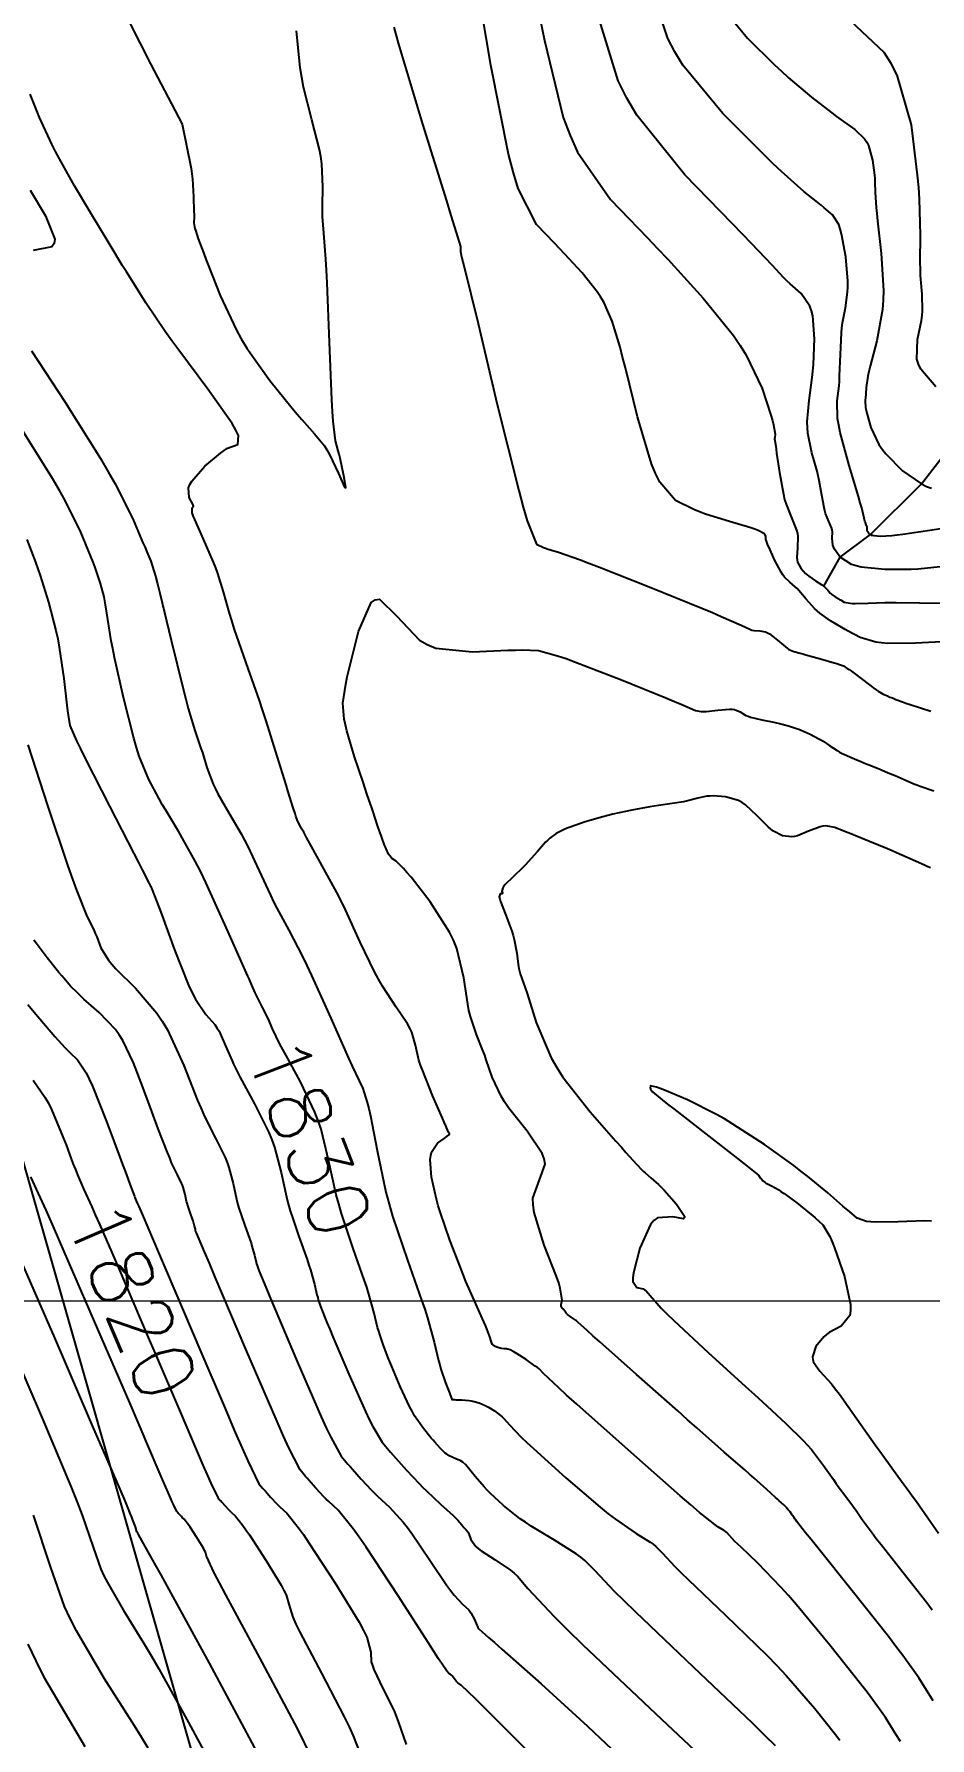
# Model space of a CAD drawing. Header units: metres. Extents: x 837475 to 838479, y 1189012 to 1191015.
# Drawn here: x 837912.9 to 837969.2, y 1189786.4 to 1189893.5 of the extents above; entities that cross this region are included whole.
import ezdxf

# ---------------------------------------------------------------- set-up
doc = ezdxf.new("R2010")
doc.units = ezdxf.units.M
doc.header["$LTSCALE"] = 0.3
doc.layers.add('COORD', color=7, linetype='Continuous', lineweight=20)
for name, color, linetype in [('COTAS 10', 1, 'Continuous'), ('COTAS INT', 252, 'Continuous'), ('DRENAJE', 5, 'Continuous'), ('VIA1', 50, 'Continuous')]:
    doc.layers.add(name, color=color, linetype=linetype)
doc.styles.get("Standard").update_dxf_attribs({"font": 'simplex.shx'})

msp = doc.modelspace()

# ---------------------------------------------------------------- linework, layer by layer
at = {"layer": 'COORD'}
msp.add_line((837476.51, 1189813.87), (838476.51, 1189813.87), dxfattribs=at)
at = {"layer": 'COTAS 10'}
for points in [[(837943.97, 1189898.08), (837944.99, 1189893.07), (837946.17, 1189888.23), (837946.6, 1189887.1), (837947.07, 1189886.06), (837949.14, 1189883.07), (837951.47, 1189880.66), (837952.1, 1189879.99), (837952.73, 1189879.32), (837954.96, 1189876.88), (837956.87, 1189874.53), (837957.29, 1189873.91), (837957.67, 1189873.29), (837958.66, 1189871.2), (837959.21, 1189869.53), (837959.31, 1189869.19), (837959.39, 1189868.91), (837959.49, 1189868.32), (837959.46, 1189868.11), (837959.45, 1189868.06), (837959.45, 1189868.03), (837959.46, 1189867.93), (837959.52, 1189867.58), (837959.54, 1189867.38), (837959.58, 1189867.14), (837959.75, 1189865.91), (837960, 1189864.55), (837960.08, 1189864.22), (837960.17, 1189863.92), (837960.53, 1189863.02), (837960.83, 1189862.29), (837960.88, 1189862.09), (837960.91, 1189861.89), (837960.89, 1189861.19), (837960.84, 1189860.58), (837960.86, 1189860.43), (837960.89, 1189860.29), (837961.09, 1189859.9), (837961.4, 1189859.58), (837961.5, 1189859.49), (837961.6, 1189859.41), (837962.02, 1189859.12), (837962.41, 1189858.86), (837962.5, 1189858.8), (837962.58, 1189858.73), (837962.79, 1189858.52), (837962.95, 1189858.34), (837963, 1189858.3), (837963.05, 1189858.25), (837963.26, 1189858.11), (837963.48, 1189857.98), (837963.54, 1189857.94), (837963.6, 1189857.91), (837963.83, 1189857.78), (837964.2, 1189857.7), (837964.35, 1189857.69), (837964.52, 1189857.68), (837965.33, 1189857.71), (837966.39, 1189857.75), (837966.73, 1189857.75), (837967.09, 1189857.75), (837968.55, 1189857.73), (837969.93, 1189857.71)], [(837959.51, 1189785.89), (837958.84, 1189786.55), (837958.07, 1189787.31), (837954.36, 1189790.84), (837950.72, 1189794.29), (837949.99, 1189795), (837949.38, 1189795.6), (837948.18, 1189796.89), (837947.53, 1189797.55), (837947.27, 1189797.75), (837946.97, 1189797.97), (837945.61, 1189798.81), (837944.15, 1189799.7), (837943.79, 1189799.94), (837943.45, 1189800.17), (837942.41, 1189801), (837941.58, 1189801.77), (837941.38, 1189801.97), (837941.19, 1189802.17), (837940.62, 1189802.83), (837940.2, 1189803.35), (837940.11, 1189803.46), (837940.04, 1189803.55), (837939.85, 1189803.73), (837939.69, 1189803.82), (837939.63, 1189803.84), (837939.56, 1189803.87), (837939.26, 1189803.99), (837938.92, 1189804.16), (837938.84, 1189804.22), (837938.75, 1189804.28), (837938.44, 1189804.57), (837938.1, 1189804.97), (837937.99, 1189805.1), (837937.87, 1189805.24), (837937.38, 1189805.83), (837936.82, 1189806.64), (837936.67, 1189806.92), (837936.51, 1189807.21), (837935.92, 1189808.47), (837935.39, 1189809.73), (837935.27, 1189810.02), (837935.16, 1189810.28), (837934.86, 1189811.05), (837934.63, 1189811.74), (837934.57, 1189811.95), (837934.5, 1189812.18), (837934.29, 1189813.08), (837933.95, 1189814.29), (837933.82, 1189814.72), (837933.66, 1189815.18), (837933.26, 1189816.31), (837932.96, 1189817.16), (837932.22, 1189819.35), (837932.05, 1189819.95), (837931.89, 1189820.53), (837931.44, 1189822.62), (837930.95, 1189824.64), (837930.77, 1189825.18), (837930.56, 1189825.72), (837929.65, 1189827.63), (837928.74, 1189829.28), (837928.54, 1189829.65), (837928.36, 1189830), (837927.9, 1189830.95), (837927.61, 1189831.6), (837927.54, 1189831.75), (837927.47, 1189831.89), (837927.26, 1189832.29), (837926.81, 1189833.22), (837926.6, 1189833.7), (837926.44, 1189834.05), (837926.34, 1189834.27), (837925.09, 1189837.1), (837923.7, 1189840.15), (837923.36, 1189840.86), (837923.03, 1189841.5), (837922.01, 1189843.33), (837921.18, 1189844.7), (837920.96, 1189845.06), (837920.76, 1189845.42), (837920.12, 1189846.62), (837919.51, 1189848.1), (837919.34, 1189848.64), (837919.17, 1189849.22), (837918.52, 1189851.77), (837917.96, 1189854.29), (837917.85, 1189854.85), (837917.75, 1189855.35), (837917.53, 1189856.69), (837917.4, 1189857.61), (837917.35, 1189857.86), (837917.3, 1189858.1), (837917.08, 1189858.95), (837916.74, 1189859.94), (837916.62, 1189860.28), (837916.48, 1189860.64), (837915.85, 1189862.17), (837914.86, 1189864.17), (837914.48, 1189864.84), (837914.07, 1189865.55), (837912.22, 1189868.5)], [(837912.84, 1189827.73), (837913.59, 1189826.66), (837913.8, 1189826.29), (837914, 1189825.89), (837914.72, 1189824.17), (837914.92, 1189823.66), (837915.35, 1189822.5), (837915.5, 1189822.12), (837915.63, 1189821.79), (837916.02, 1189820.91), (837916.53, 1189819.76), (837916.75, 1189819.26), (837917.01, 1189818.68), (837918.2, 1189815.94), (837919.66, 1189812.54), (837920.08, 1189811.56), (837920.52, 1189810.55), (837922.14, 1189806.74), (837922.38, 1189806.19), (837923.52, 1189803.54), (837923.79, 1189802.92), (837924.02, 1189802.4), (837924.46, 1189801.5), (837924.61, 1189801.31), (837924.66, 1189801.26), (837924.71, 1189801.2), (837924.92, 1189800.97), (837925.15, 1189800.72), (837925.22, 1189800.65), (837925.29, 1189800.58), (837925.56, 1189800.33), (837926.03, 1189799.75), (837926.22, 1189799.47), (837926.44, 1189799.15), (837927.48, 1189797.57), (837928.44, 1189795.99), (837928.61, 1189795.66), (837928.75, 1189795.39), (837928.91, 1189794.8), (837929.17, 1189793.97), (837929.36, 1189793.54), (837929.61, 1189793.03), (837930.97, 1189790.46), (837932.4, 1189787.71), (837932.7, 1189787.09), (837932.96, 1189786.52), (837933.56, 1189784.97)], [(837969.32, 1189818.87), (837968.87, 1189818.88), (837967.21, 1189818.83), (837965.79, 1189818.8), (837965.49, 1189818.82), (837965.23, 1189818.85), (837964.64, 1189819.05), (837964.15, 1189819.47), (837963.96, 1189819.63), (837963.75, 1189819.81), (837962.8, 1189820.64), (837961.52, 1189821.7), (837961.1, 1189822.02), (837960.65, 1189822.36), (837958.81, 1189823.68), (837956.83, 1189824.97), (837956.31, 1189825.29), (837955.79, 1189825.58), (837953.97, 1189826.49), (837952.53, 1189827.1), (837952.26, 1189827.21), (837952.03, 1189827.29), (837951.64, 1189827.37), (837951.62, 1189827.25), (837951.64, 1189827.21), (837951.65, 1189827.17), (837951.77, 1189827), (837952.39, 1189826.49), (837952.71, 1189826.23), (837953.11, 1189825.92), (837955.12, 1189824.36), (837957.12, 1189822.81), (837957.51, 1189822.5), (837957.84, 1189822.24), (837958.43, 1189821.75), (837958.55, 1189821.6), (837958.59, 1189821.56), (837958.62, 1189821.53), (837958.71, 1189821.41), (837958.85, 1189821.3), (837958.91, 1189821.26), (837958.97, 1189821.23), (837959.26, 1189821.09), (837959.71, 1189820.83), (837959.87, 1189820.72), (837960.05, 1189820.6), (837960.85, 1189820.01), (837961.65, 1189819.37), (837961.84, 1189819.22), (837962.01, 1189819.07), (837962.49, 1189818.63), (837962.93, 1189817.9), (837963.07, 1189817.57), (837963.22, 1189817.2), (837963.85, 1189815.4), (837964.23, 1189813.62), (837964.23, 1189813.25), (837964.18, 1189812.94), (837963.64, 1189812.26), (837962.88, 1189811.87), (837962.71, 1189811.74), (837962.54, 1189811.59), (837962.05, 1189810.99), (837961.84, 1189810.35), (837961.85, 1189810.18), (837961.89, 1189810.01), (837962.3, 1189809.43), (837963.02, 1189808.64), (837963.26, 1189808.33), (837963.53, 1189807.99), (837964.63, 1189806.45), (837965.78, 1189804.82), (837966.06, 1189804.42), (837966.33, 1189804.04), (837967.2, 1189802.85), (837967.96, 1189801.82), (837968.17, 1189801.53), (837968.37, 1189801.25), (837969.08, 1189800.22), (837969.76, 1189799.25)], [(837916.12, 1189785.83), (837913.58, 1189790.13), (837913.03, 1189791.23), (837912.54, 1189792.29)]]:
    msp.add_lwpolyline(points, dxfattribs=at)
at = {"layer": 'COTAS INT'}
for points in [[(837969.97, 1189855.27), (837968.3, 1189855.2), (837966.57, 1189855.18), (837966.18, 1189855.21), (837965.82, 1189855.25), (837964.83, 1189855.55), (837964.08, 1189855.95), (837963.88, 1189856.06), (837963.68, 1189856.18), (837962.96, 1189856.6), (837962.29, 1189857.07), (837962.12, 1189857.22), (837961.96, 1189857.37), (837961.43, 1189857.96), (837960.97, 1189858.51), (837960.86, 1189858.63), (837960.75, 1189858.74), (837960.41, 1189859.02), (837960.07, 1189859.35), (837959.97, 1189859.49), (837959.86, 1189859.66), (837959.45, 1189860.44), (837959.1, 1189861.2), (837959.03, 1189861.35), (837958.98, 1189861.48), (837958.91, 1189861.73), (837958.91, 1189861.84), (837958.9, 1189861.87), (837958.89, 1189861.91), (837958.82, 1189862.06), (837958.42, 1189862.28), (837958.21, 1189862.36), (837957.95, 1189862.45), (837956.62, 1189862.84), (837955.11, 1189863.31), (837954.73, 1189863.45), (837954.37, 1189863.59), (837953.22, 1189864.15), (837952.23, 1189865.32), (837951.97, 1189865.85), (837951.71, 1189866.46), (837950.83, 1189869.42), (837950.08, 1189872.49), (837949.9, 1189873.17), (837949.74, 1189873.79), (837949.25, 1189875.43), (837948.71, 1189876.62), (837948.51, 1189876.95), (837948.3, 1189877.27), (837947.35, 1189878.47), (837946.25, 1189879.67), (837945.94, 1189879.99), (837945.63, 1189880.32), (837944.49, 1189881.51), (837943.34, 1189883.76), (837943.03, 1189884.76), (837942.72, 1189885.93), (837941.61, 1189891.51), (837940.71, 1189896.89)], [(837971, 1189862.54), (837969.21, 1189862.27), (837967.51, 1189862.03), (837967.15, 1189861.98), (837966.83, 1189861.94), (837966.09, 1189861.89), (837965.71, 1189861.93), (837965.63, 1189861.95), (837965.56, 1189861.97), (837965.38, 1189862.08), (837965.29, 1189862.21), (837965.28, 1189862.24), (837965.27, 1189862.27), (837965.26, 1189862.38), (837965.26, 1189862.48), (837965.26, 1189862.51), (837965.25, 1189862.54), (837965.21, 1189862.64), (837965.16, 1189862.77), (837965.14, 1189862.82), (837965.13, 1189862.86), (837965.09, 1189863.06), (837964.93, 1189863.7), (837964.83, 1189864.02), (837964.72, 1189864.42), (837964.13, 1189866.37), (837963.57, 1189868.44), (837963.48, 1189868.9), (837963.41, 1189869.32), (837963.38, 1189870.43), (837963.5, 1189871.36), (837963.52, 1189871.67), (837963.54, 1189871.99), (837963.59, 1189873.34), (837963.65, 1189874.7), (837963.68, 1189875.02), (837963.72, 1189875.33), (837963.91, 1189876.27), (837964.04, 1189877.25), (837964.05, 1189877.58), (837964.05, 1189877.94), (837963.92, 1189879.48), (837963.66, 1189880.93), (837963.58, 1189881.24), (837963.49, 1189881.5), (837963.1, 1189882.12), (837962.56, 1189882.56), (837962.37, 1189882.72), (837962.17, 1189882.88), (837961.28, 1189883.59), (837959.89, 1189884.83), (837959.37, 1189885.32), (837958.79, 1189885.89), (837956.19, 1189888.49), (837953.69, 1189891.53), (837953.18, 1189892.36), (837952.73, 1189893.2), (837951.75, 1189896.19)], [(837956.28, 1189895), (837957.75, 1189893.21), (837959.44, 1189891.55), (837959.88, 1189891.14), (837960.31, 1189890.74), (837961.78, 1189889.5), (837963.04, 1189888.52), (837963.34, 1189888.29), (837963.63, 1189888.08), (837964.49, 1189887.48), (837965.11, 1189886.89), (837965.24, 1189886.69), (837965.35, 1189886.48), (837965.61, 1189885.55), (837965.73, 1189884.61), (837965.75, 1189884.39), (837965.76, 1189884.17), (837965.78, 1189883.51), (837965.83, 1189882.57), (837965.87, 1189882.19), (837965.91, 1189881.74), (837966.15, 1189879.68), (837966.29, 1189877.36), (837966.27, 1189876.76), (837966.23, 1189876.17), (837965.87, 1189874.2), (837965.45, 1189872.61), (837965.37, 1189872.27), (837965.31, 1189871.97), (837965.2, 1189871.26), (837965.19, 1189870.86), (837965.18, 1189870.76), (837965.17, 1189870.68), (837965.14, 1189870.4), (837965.17, 1189870), (837965.2, 1189869.84), (837965.25, 1189869.65), (837965.5, 1189868.75), (837966, 1189867.68), (837966.21, 1189867.39), (837966.44, 1189867.09), (837967.49, 1189866.02), (837968.68, 1189865.2), (837969, 1189865.05), (837969.31, 1189864.94)], [(837918.92, 1189894.16), (837920.22, 1189891.6), (837922.22, 1189887.82), (837922.78, 1189885.02), (837922.82, 1189884.69), (837922.86, 1189884.37), (837922.93, 1189883.25), (837922.95, 1189882.33), (837922.96, 1189882.14), (837922.96, 1189881.98), (837922.95, 1189881.62), (837922.98, 1189881.36), (837923.01, 1189881.26), (837923.04, 1189881.14), (837923.22, 1189880.61), (837923.57, 1189879.68), (837923.71, 1189879.32), (837923.87, 1189878.91), (837924.6, 1189877.04), (837925.6, 1189874.9), (837925.93, 1189874.32), (837926.28, 1189873.74), (837927.72, 1189871.71), (837929.12, 1189869.97), (837929.44, 1189869.59), (837929.73, 1189869.25), (837930.54, 1189868.36), (837931.15, 1189867.6), (837931.31, 1189867.34), (837931.47, 1189867.06), (837932.03, 1189865.85), (837932.41, 1189865), (837932.46, 1189864.95), (837932.49, 1189864.97), (837932.38, 1189865.72), (837932.14, 1189866.82), (837932.08, 1189867.07), (837932.02, 1189867.29), (837931.85, 1189867.91), (837931.7, 1189869.14), (837931.66, 1189869.75), (837931.62, 1189870.49), (837931.47, 1189874.11), (837931.32, 1189877.83), (837931.28, 1189878.63), (837931.24, 1189879.32), (837931.12, 1189880.97), (837931.04, 1189882.01), (837931.03, 1189882.32), (837931.03, 1189882.64), (837931.06, 1189883.88), (837931, 1189885.32), (837930.93, 1189885.77), (837930.85, 1189886.23), (837930.36, 1189888.08), (837929.84, 1189890.14), (837929.73, 1189890.74), (837929.63, 1189891.35), (837929.4, 1189893.68)], [(837935.51, 1189893.9), (837935.8, 1189892.84), (837937.32, 1189887.81), (837938.82, 1189883), (837939.1, 1189882.08), (837939.33, 1189881.34), (837939.7, 1189880.13), (837939.7, 1189880.09), (837939.7, 1189880.07), (837939.7, 1189880.03), (837939.7, 1189879.98), (837939.71, 1189879.95), (837939.71, 1189879.93), (837939.71, 1189879.8), (837939.74, 1189879.61), (837939.75, 1189879.55), (837939.77, 1189879.48), (837939.86, 1189879.17), (837940.26, 1189877.58), (837940.47, 1189876.71), (837940.73, 1189875.64), (837942.02, 1189870.2), (837943.37, 1189864.79), (837943.65, 1189863.74), (837943.9, 1189862.88), (837944.49, 1189861.41), (837944.92, 1189861.21), (837945.06, 1189861.16), (837945.21, 1189861.1), (837945.86, 1189860.91), (837947.19, 1189860.45), (837947.77, 1189860.23), (837948.45, 1189859.97), (837951.67, 1189858.7), (837954.87, 1189857.4), (837955.54, 1189857.12), (837956.1, 1189856.88), (837957.35, 1189856.32), (837957.9, 1189856.07), (837958.03, 1189856.02), (837958.16, 1189855.99), (837958.53, 1189855.97), (837958.88, 1189855.9), (837959, 1189855.85), (837959.12, 1189855.78), (837959.63, 1189855.38), (837960.13, 1189854.96), (837960.24, 1189854.87), (837960.35, 1189854.8), (837960.66, 1189854.67), (837961.06, 1189854.57), (837961.23, 1189854.52), (837961.42, 1189854.47), (837962.33, 1189854.21), (837963.2, 1189853.96), (837963.37, 1189853.91), (837963.52, 1189853.86), (837963.79, 1189853.77), (837964.02, 1189853.61), (837964.14, 1189853.53), (837964.28, 1189853.43), (837964.98, 1189852.9), (837965.69, 1189852.37), (837965.84, 1189852.26), (837965.97, 1189852.17), (837966.28, 1189851.99), (837966.45, 1189851.92), (837966.54, 1189851.88), (837966.7, 1189851.81), (837966.86, 1189851.75), (837966.9, 1189851.73), (837966.94, 1189851.72), (837967.08, 1189851.65), (837967.49, 1189851.5), (837967.71, 1189851.43), (837967.97, 1189851.34), (837969.27, 1189850.92)], [(837970.25, 1189860.03), (837968.87, 1189859.88), (837968.46, 1189859.85), (837968.03, 1189859.83), (837966.38, 1189859.83), (837964.89, 1189859.98), (837964.57, 1189860.05), (837964.28, 1189860.14), (837963.57, 1189860.59), (837963.21, 1189861.1), (837963.15, 1189861.24), (837963.11, 1189861.36), (837963.07, 1189861.79), (837963.09, 1189862.19), (837963.07, 1189862.3), (837963.04, 1189862.41), (837962.87, 1189862.83), (837962.66, 1189863.35), (837962.61, 1189863.52), (837962.56, 1189863.71), (837962.42, 1189864.49), (837962.25, 1189865.42), (837962.19, 1189865.7), (837962.12, 1189866), (837961.79, 1189867.15), (837961.54, 1189868.4), (837961.51, 1189868.75), (837961.5, 1189869.11), (837961.62, 1189870.45), (837961.82, 1189871.88), (837961.86, 1189872.29), (837961.89, 1189872.71), (837961.96, 1189874.32), (837961.85, 1189875.76), (837961.77, 1189876.09), (837961.67, 1189876.38), (837961.12, 1189877.16), (837960.42, 1189877.77), (837960.23, 1189877.96), (837960.03, 1189878.16), (837959.29, 1189878.94), (837957.99, 1189880.32), (837957.44, 1189880.89), (837956.8, 1189881.55), (837953.8, 1189884.63), (837950.8, 1189888.37), (837950.17, 1189889.44), (837949.62, 1189890.54), (837948.37, 1189894.63)], [(837969.58, 1189871.3), (837968.65, 1189872.41), (837968.5, 1189872.73), (837968.4, 1189873.05), (837968.44, 1189874.27), (837968.69, 1189875.47), (837968.73, 1189875.78), (837968.75, 1189876.09), (837968.73, 1189877.13), (837968.63, 1189878.3), (837968.62, 1189878.7), (837968.61, 1189879.11), (837968.62, 1189880.86), (837968.56, 1189883.1), (837968.51, 1189883.83), (837968.44, 1189884.6), (837968.05, 1189887.78), (837967.16, 1189890.9), (837966.78, 1189891.63), (837966.34, 1189892.31), (837964.25, 1189894.29)], [(837967.37, 1189786.16), (837967.1, 1189786.59), (837966.43, 1189787.68), (837965.61, 1189788.8), (837965.26, 1189789.26), (837964.85, 1189789.79), (837962.92, 1189792.22), (837960.83, 1189794.75), (837960.33, 1189795.34), (837959.85, 1189795.87), (837958.39, 1189797.38), (837957.35, 1189798.37), (837957.14, 1189798.57), (837956.96, 1189798.74), (837956.62, 1189799.11), (837956.44, 1189799.3), (837956.36, 1189799.36), (837956.28, 1189799.42), (837955.89, 1189799.66), (837954.74, 1189800.56), (837954.18, 1189801.03), (837953.52, 1189801.6), (837950.24, 1189804.49), (837947.01, 1189807.37), (837946.38, 1189807.94), (837945.86, 1189808.41), (837944.93, 1189809.3), (837944.65, 1189809.58), (837944.54, 1189809.67), (837944.41, 1189809.76), (837943.84, 1189810.17), (837943.27, 1189810.53), (837943.16, 1189810.6), (837943.05, 1189810.66), (837942.82, 1189810.79), (837942.69, 1189810.83), (837942.64, 1189810.83), (837942.6, 1189810.84), (837942.44, 1189810.85), (837942.27, 1189810.87), (837942.22, 1189810.88), (837942.17, 1189810.89), (837942, 1189810.95), (837941.85, 1189811.01), (837941.82, 1189811.03), (837941.79, 1189811.05), (837941.72, 1189811.11), (837941.66, 1189811.22), (837941.65, 1189811.27), (837941.63, 1189811.32), (837941.55, 1189811.59), (837941.36, 1189812.1), (837941.28, 1189812.31), (837941.17, 1189812.55), (837940.67, 1189813.67), (837940.05, 1189815.08), (837939.88, 1189815.51), (837939.7, 1189815.95), (837939.03, 1189817.67), (837938.44, 1189819.39), (837938.31, 1189819.83), (837938.19, 1189820.25), (837937.88, 1189821.64), (837937.81, 1189822.75), (837937.84, 1189822.99), (837937.89, 1189823.21), (837938.26, 1189823.76), (837938.68, 1189824.06), (837938.77, 1189824.13), (837938.84, 1189824.18), (837938.98, 1189824.3), (837939.01, 1189824.35), (837939.01, 1189824.36), (837939.01, 1189824.37), (837938.99, 1189824.41), (837938.96, 1189824.45), (837938.96, 1189824.46), (837938.95, 1189824.47), (837938.94, 1189824.5), (837938.78, 1189824.86), (837938.69, 1189825.08), (837938.57, 1189825.35), (837937.95, 1189826.76), (837937.33, 1189828.31), (837937.2, 1189828.67), (837937.09, 1189828.99), (837936.88, 1189829.93), (837936.65, 1189830.74), (837936.53, 1189831), (837936.38, 1189831.26), (837935.67, 1189832.32), (837934.8, 1189833.64), (837934.55, 1189834.07), (837934.31, 1189834.53), (837933.41, 1189836.41), (837932.48, 1189838.44), (837932.21, 1189838.99), (837931.93, 1189839.53), (837930.89, 1189841.44), (837930.02, 1189842.99), (837929.85, 1189843.31), (837929.7, 1189843.57), (837929.44, 1189844.09), (837929.36, 1189844.33), (837929.34, 1189844.41), (837929.31, 1189844.49), (837929.19, 1189844.84), (837928.96, 1189845.58), (837928.85, 1189845.91), (837928.74, 1189846.29), (837928.19, 1189848.1), (837927.49, 1189850.32), (837927.29, 1189850.95), (837927.07, 1189851.59), (837926.24, 1189853.96), (837925.49, 1189856.11), (837925.33, 1189856.62), (837925.18, 1189857.08), (837924.81, 1189858.41), (837924.46, 1189859.57), (837924.33, 1189859.92), (837924.19, 1189860.29), (837923.56, 1189861.73), (837923, 1189862.96), (837922.91, 1189863.2), (837922.85, 1189863.39), (837922.85, 1189863.7), (837922.92, 1189863.8), (837922.91, 1189863.86), (837922.88, 1189863.94), (837922.65, 1189864.35), (837922.61, 1189864.96), (837922.69, 1189865.16), (837922.82, 1189865.38), (837923.64, 1189866.31), (837924.62, 1189867.14), (837924.85, 1189867.31), (837925.07, 1189867.44), (837925.72, 1189867.69), (837925.76, 1189868.25), (837925.59, 1189868.58), (837925.35, 1189869), (837923.83, 1189871.15), (837922, 1189873.6), (837921.56, 1189874.2), (837921.15, 1189874.78), (837919.93, 1189876.59), (837918.96, 1189878.13), (837918.71, 1189878.53), (837918.47, 1189878.91), (837917.68, 1189880.21), (837916.89, 1189881.52), (837916.65, 1189881.91), (837916.41, 1189882.32), (837915.45, 1189883.93), (837914.5, 1189885.63), (837914.26, 1189886.1), (837914.03, 1189886.56), (837913.25, 1189888.24), (837912.65, 1189889.7)], [(837912.65, 1189883.67), (837913.62, 1189882.06), (837914.2, 1189880.59), (837914.16, 1189880.32), (837914.03, 1189880.11), (837912.85, 1189879.88)], [(837912.75, 1189873.56), (837914.85, 1189870.33), (837917.07, 1189866.8), (837917.56, 1189865.97), (837918, 1189865.21), (837919.11, 1189863), (837919.74, 1189861.51), (837919.88, 1189861.2), (837919.99, 1189860.94), (837920.25, 1189860.35), (837920.53, 1189859.41), (837920.66, 1189858.92), (837920.8, 1189858.33), (837921.52, 1189855.39), (837922.27, 1189852.32), (837922.44, 1189851.67), (837922.59, 1189851.09), (837923.01, 1189849.7), (837923.31, 1189848.82), (837923.39, 1189848.57), (837923.48, 1189848.32), (837923.77, 1189847.37), (837924.16, 1189846.34), (837924.3, 1189846.04), (837924.46, 1189845.73), (837925.15, 1189844.53), (837925.92, 1189843.21), (837926.13, 1189842.82), (837926.33, 1189842.42), (837927.05, 1189840.89), (837927.76, 1189839.35), (837927.96, 1189838.94), (837928.16, 1189838.54), (837928.91, 1189837.16), (837929.78, 1189835.5), (837930.05, 1189834.93), (837930.35, 1189834.3), (837931.55, 1189831.63), (837932.66, 1189829.12), (837932.89, 1189828.6), (837933.1, 1189828.16), (837933.56, 1189827.21), (837933.85, 1189826.33), (837933.95, 1189825.94), (837934.05, 1189825.49), (837934.46, 1189823.31), (837935.02, 1189820.68), (837935.22, 1189819.93), (837935.44, 1189819.18), (837936.37, 1189816.41), (837937.26, 1189813.91), (837937.46, 1189813.33), (837937.63, 1189812.79), (837938.05, 1189811.26), (837938.33, 1189810.12), (837938.4, 1189809.83), (837938.48, 1189809.56), (837938.77, 1189808.7), (837939.01, 1189808.07), (837939.06, 1189807.95), (837939.09, 1189807.85), (837939.16, 1189807.69), (837939.16, 1189807.68), (837939.17, 1189807.67), (837939.17, 1189807.67), (837939.17, 1189807.66), (837939.28, 1189807.65), (837939.33, 1189807.65), (837939.41, 1189807.64), (837939.8, 1189807.64), (837940.26, 1189807.6), (837940.38, 1189807.58), (837940.49, 1189807.56), (837940.88, 1189807.45), (837941.25, 1189807.29), (837941.35, 1189807.24), (837941.46, 1189807.18), (837941.84, 1189806.95), (837942.22, 1189806.66), (837942.32, 1189806.56), (837942.43, 1189806.46), (837942.78, 1189806.06), (837943.53, 1189805.29), (837943.88, 1189804.96), (837944.3, 1189804.57), (837946.32, 1189802.74), (837948.49, 1189800.89), (837948.99, 1189800.48), (837949.45, 1189800.13), (837950.75, 1189799.24), (837951.62, 1189798.69), (837951.81, 1189798.56), (837951.98, 1189798.43), (837952.4, 1189798), (837953.17, 1189797.17), (837953.56, 1189796.78), (837954.03, 1189796.33), (837956.37, 1189794.11), (837958.96, 1189791.59), (837959.59, 1189790.95), (837960.17, 1189790.32), (837961.97, 1189788.25), (837963.27, 1189786.61), (837963.55, 1189786.25)], [(837912.44, 1189861.7), (837912.99, 1189860.29), (837913.14, 1189859.87), (837913.29, 1189859.44), (837913.82, 1189857.78), (837914.28, 1189855.99), (837914.39, 1189855.47), (837914.49, 1189854.95), (837914.77, 1189852.98), (837914.97, 1189851.3), (837915.01, 1189850.95), (837915.05, 1189850.66), (837915.15, 1189850.01), (837915.58, 1189849.05), (837915.82, 1189848.55), (837916.12, 1189847.95), (837917.65, 1189844.94), (837919.17, 1189841.98), (837919.46, 1189841.41), (837919.7, 1189840.95), (837920.1, 1189840.17), (837920.17, 1189840.05), (837920.19, 1189840.01), (837920.22, 1189839.95), (837920.33, 1189839.69), (837920.63, 1189838.93), (837920.77, 1189838.56), (837920.93, 1189838.12), (837921.73, 1189835.93), (837922.62, 1189833.7), (837922.84, 1189833.22), (837923.05, 1189832.81), (837923.71, 1189831.85), (837924.26, 1189831.22), (837924.4, 1189831.01), (837924.53, 1189830.8), (837924.94, 1189829.89), (837925.35, 1189828.94), (837925.44, 1189828.73), (837925.63, 1189828.35), (837925.84, 1189827.94), (837926.75, 1189826.25), (837927.65, 1189824.45), (837927.84, 1189823.97), (837928.01, 1189823.51), (837928.43, 1189821.93), (837928.76, 1189820.39), (837928.87, 1189819.96), (837929, 1189819.52), (837929.18, 1189818.97), (837929.54, 1189817.91), (837930.06, 1189816.45), (837930.18, 1189816.11), (837930.28, 1189815.8), (837930.52, 1189814.9), (837930.68, 1189814.24), (837930.73, 1189814.07), (837930.77, 1189813.92), (837930.94, 1189813.41), (837931.31, 1189812.5), (837931.49, 1189812.08), (837931.69, 1189811.6), (837932.68, 1189809.26), (837933.73, 1189806.9), (837933.97, 1189806.4), (837934.19, 1189805.97), (837934.79, 1189804.97), (837935.31, 1189804.35), (837935.47, 1189804.17), (837935.64, 1189803.97), (837936.32, 1189803.21), (837937.1, 1189802.38), (837937.32, 1189802.15), (837937.56, 1189801.92), (837938.46, 1189801.08), (837939.24, 1189800.37), (837939.39, 1189800.22), (837939.53, 1189800.08), (837939.8, 1189799.78), (837939.91, 1189799.62), (837939.94, 1189799.59), (837939.97, 1189799.56), (837940.06, 1189799.47), (837940.17, 1189799.34), (837940.2, 1189799.28), (837940.23, 1189799.21), (837940.36, 1189798.86), (837940.68, 1189798.42), (837940.83, 1189798.28), (837941.01, 1189798.14), (837941.89, 1189797.58), (837942.84, 1189796.94), (837943.08, 1189796.75), (837943.29, 1189796.55), (837943.95, 1189795.78), (837945.59, 1189794.03), (837946.41, 1189793.21), (837947.4, 1189792.25), (837952.34, 1189787.57), (837957.18, 1189783.03)], [(837969.42, 1189788.73), (837968.52, 1189790.17), (837967.51, 1189791.58), (837967.08, 1189792.14), (837966.6, 1189792.76), (837964.32, 1189795.63), (837962.16, 1189798.34), (837961.74, 1189798.86), (837961.4, 1189799.29), (837960.83, 1189800.02), (837960.76, 1189800.11), (837960.74, 1189800.14), (837960.72, 1189800.17), (837960.66, 1189800.26), (837960.58, 1189800.37), (837960.55, 1189800.4), (837960.53, 1189800.44), (837960.42, 1189800.59), (837960.29, 1189800.75), (837960.25, 1189800.8), (837960.21, 1189800.85), (837960.03, 1189801.03), (837959.74, 1189801.29), (837959.63, 1189801.39), (837959.51, 1189801.5), (837958.96, 1189802), (837958.16, 1189802.72), (837957.88, 1189802.96), (837957.58, 1189803.23), (837956.29, 1189804.36), (837954.56, 1189805.88), (837953.98, 1189806.39), (837953.36, 1189806.94), (837950.78, 1189809.23), (837948.47, 1189811.28), (837948.03, 1189811.67), (837947.67, 1189811.99), (837947.08, 1189812.53), (837947, 1189812.6), (837946.96, 1189812.63), (837946.91, 1189812.67), (837946.67, 1189812.83), (837946.44, 1189813), (837946.39, 1189813.04), (837946.35, 1189813.08), (837946.26, 1189813.21), (837946.2, 1189813.3), (837946.19, 1189813.33), (837946.17, 1189813.35), (837946.09, 1189813.41), (837946.04, 1189813.52), (837946.04, 1189813.57), (837946.04, 1189813.62), (837946.1, 1189813.91), (837945.98, 1189814.65), (837945.88, 1189814.99), (837945.74, 1189815.4), (837944.97, 1189817.36), (837944.33, 1189819.42), (837944.27, 1189819.89), (837944.26, 1189820.31), (837944.68, 1189821.47), (837945.02, 1189822.46), (837944.97, 1189822.79), (837944.85, 1189823.13), (837943.9, 1189824.53), (837942.73, 1189825.98), (837942.48, 1189826.36), (837942.26, 1189826.72), (837941.7, 1189827.92), (837941.33, 1189829.01), (837941.23, 1189829.3), (837941.12, 1189829.59), (837940.71, 1189830.59), (837940.33, 1189831.73), (837940.24, 1189832.1), (837940.16, 1189832.5), (837939.92, 1189834.16), (837939.47, 1189836), (837939.26, 1189836.52), (837939.02, 1189837.04), (837937.81, 1189838.93), (837936.6, 1189840.49), (837936.34, 1189840.79), (837936.13, 1189841.04), (837935.66, 1189841.5), (837935.44, 1189841.63), (837935.39, 1189841.67), (837935.34, 1189841.72), (837935.19, 1189841.94), (837935.03, 1189842.26), (837934.99, 1189842.37), (837934.94, 1189842.5), (837934.74, 1189843.04), (837934.52, 1189843.68), (837934.45, 1189843.87), (837934.39, 1189844.06), (837934.15, 1189844.78), (837933.82, 1189845.73), (837933.71, 1189846.07), (837933.58, 1189846.45), (837933.04, 1189848.06), (837932.56, 1189849.69), (837932.47, 1189850.07), (837932.4, 1189850.42), (837932.32, 1189851.43), (837932.5, 1189852.61), (837932.59, 1189853.07), (837932.71, 1189853.58), (837933.3, 1189855.93), (837934.1, 1189857.74), (837934.35, 1189857.92), (837934.62, 1189857.95), (837935.69, 1189856.92), (837937.12, 1189855.39), (837937.62, 1189855.11), (837938.16, 1189854.89), (837940.47, 1189854.64), (837942.69, 1189854.75), (837943.17, 1189854.76), (837943.59, 1189854.77), (837944.62, 1189854.73), (837945.81, 1189854.4), (837946.34, 1189854.22), (837946.94, 1189854), (837949.82, 1189852.88), (837952.61, 1189851.76), (837953.16, 1189851.53), (837953.62, 1189851.34), (837954.48, 1189850.97), (837954.84, 1189850.9), (837954.99, 1189850.89), (837955.15, 1189850.9), (837955.88, 1189850.98), (837956.61, 1189851.05), (837956.78, 1189851.04), (837956.92, 1189851.02), (837957.29, 1189850.87), (837957.64, 1189850.65), (837957.78, 1189850.6), (837957.94, 1189850.55), (837958.64, 1189850.38), (837959.4, 1189850.23), (837959.58, 1189850.19), (837959.76, 1189850.15), (837960.32, 1189850), (837960.83, 1189849.83), (837960.98, 1189849.78), (837961.13, 1189849.72), (837961.69, 1189849.47), (837962.23, 1189849.19), (837962.36, 1189849.11), (837962.5, 1189849.03), (837962.93, 1189848.74), (837963.39, 1189848.44), (837963.54, 1189848.35), (837963.69, 1189848.27), (837964.33, 1189847.98), (837965.02, 1189847.7), (837965.2, 1189847.62), (837965.39, 1189847.54), (837966.06, 1189847.27), (837966.7, 1189847.01), (837966.87, 1189846.94), (837967.03, 1189846.87), (837967.59, 1189846.62), (837968.21, 1189846.36), (837968.4, 1189846.29), (837968.61, 1189846.21), (837969.46, 1189845.92)], [(837912.52, 1189848.81), (837913.74, 1189844.99), (837915.03, 1189841.17), (837915.31, 1189840.36), (837915.57, 1189839.66), (837916.23, 1189838.03), (837916.65, 1189837.17), (837916.74, 1189836.95), (837916.84, 1189836.74), (837917.11, 1189836.05), (837917.59, 1189835.27), (837917.8, 1189835.01), (837918.05, 1189834.72), (837919.27, 1189833.51), (837920.63, 1189831.94), (837920.96, 1189831.44), (837921.28, 1189830.89), (837922.31, 1189828.66), (837923.18, 1189826.46), (837923.4, 1189825.94), (837923.62, 1189825.45), (837924.34, 1189824.01), (837924.91, 1189822.86), (837925.04, 1189822.55), (837925.15, 1189822.25), (837925.41, 1189821.24), (837925.62, 1189820.25), (837925.7, 1189819.97), (837925.78, 1189819.69), (837926.13, 1189818.66), (837926.46, 1189817.72), (837926.54, 1189817.5), (837926.6, 1189817.3), (837926.76, 1189816.73), (837926.86, 1189816.3), (837926.89, 1189816.19), (837926.92, 1189816.09), (837927.03, 1189815.77), (837927.47, 1189814.71), (837927.7, 1189814.15), (837927.99, 1189813.47), (837929.45, 1189810.04), (837930.95, 1189806.58), (837931.27, 1189805.88), (837931.55, 1189805.29), (837932.21, 1189804.1), (837932.63, 1189803.59), (837932.77, 1189803.44), (837932.91, 1189803.28), (837933.47, 1189802.65), (837934.11, 1189801.97), (837934.3, 1189801.78), (837934.49, 1189801.59), (837935.24, 1189800.89), (837936.1, 1189799.96), (837936.37, 1189799.61), (837936.65, 1189799.23), (837937.79, 1189797.56), (837938.85, 1189795.97), (837939.09, 1189795.64), (837939.3, 1189795.36), (837939.85, 1189794.77), (837940.2, 1189794.46), (837940.28, 1189794.37), (837940.36, 1189794.26), (837940.58, 1189793.84), (837940.74, 1189793.47), (837940.77, 1189793.4), (837940.8, 1189793.34), (837940.85, 1189793.25), (837941.46, 1189792.71), (837941.84, 1189792.38), (837942.31, 1189791.96), (837944.77, 1189789.78), (837947.7, 1189787.12), (837948.47, 1189786.4), (837949.22, 1189785.68)], [(837969.25, 1189841.07), (837969.09, 1189841.14), (837968.92, 1189841.22), (837968.11, 1189841.58), (837967.12, 1189842.02), (837966.84, 1189842.15), (837966.54, 1189842.27), (837965.42, 1189842.73), (837964.38, 1189843.15), (837964.13, 1189843.25), (837963.91, 1189843.34), (837963.24, 1189843.61), (837962.67, 1189843.71), (837962.49, 1189843.7), (837962.31, 1189843.66), (837961.59, 1189843.38), (837960.88, 1189843.08), (837960.7, 1189843.04), (837960.53, 1189843.02), (837959.95, 1189843.08), (837959.38, 1189843.38), (837959.21, 1189843.5), (837959.04, 1189843.65), (837958.36, 1189844.35), (837957.63, 1189845.04), (837957.41, 1189845.18), (837957.19, 1189845.3), (837956.37, 1189845.54), (837955.58, 1189845.59), (837955.38, 1189845.58), (837955.2, 1189845.57), (837954.63, 1189845.46), (837954.07, 1189845.31), (837953.9, 1189845.27), (837953.72, 1189845.23), (837953.01, 1189845.12), (837952.15, 1189845), (837951.88, 1189844.96), (837951.6, 1189844.91), (837950.47, 1189844.69), (837949.28, 1189844.44), (837948.96, 1189844.36), (837948.65, 1189844.27), (837947.55, 1189843.96), (837946.61, 1189843.64), (837946.41, 1189843.56), (837946.22, 1189843.49), (837945.72, 1189843.24), (837945.32, 1189842.93), (837945.19, 1189842.82), (837945.06, 1189842.69), (837944.54, 1189842.1), (837943.96, 1189841.45), (837943.8, 1189841.27), (837943.63, 1189841.1), (837943.01, 1189840.51), (837942.51, 1189840.02), (837942.42, 1189839.91), (837942.36, 1189839.82), (837942.31, 1189839.59), (837942.35, 1189839.48), (837942.34, 1189839.46), (837942.32, 1189839.44), (837942.2, 1189839.43), (837942.14, 1189839.25), (837942.17, 1189839.12), (837942.22, 1189838.96), (837942.55, 1189838.1), (837942.93, 1189837.09), (837943.01, 1189836.82), (837943.08, 1189836.57), (837943.24, 1189835.71), (837943.33, 1189835.02), (837943.35, 1189834.87), (837943.38, 1189834.74), (837943.46, 1189834.42), (837943.67, 1189833.83), (837943.77, 1189833.53), (837943.89, 1189833.17), (837944.47, 1189831.35), (837945.41, 1189829.14), (837945.76, 1189828.53), (837946.15, 1189827.92), (837947.85, 1189825.73), (837949.48, 1189823.89), (837949.82, 1189823.51), (837950.11, 1189823.18), (837950.77, 1189822.45), (837951.11, 1189822.09), (837951.21, 1189821.99), (837951.31, 1189821.9), (837951.68, 1189821.6), (837952.15, 1189821.17), (837952.32, 1189821), (837952.5, 1189820.81), (837953.28, 1189819.93), (837953.78, 1189819.19), (837953.79, 1189819.09), (837953.73, 1189819.02), (837953.06, 1189819.14), (837952.09, 1189819.08), (837951.86, 1189818.91), (837951.64, 1189818.66), (837950.97, 1189817.18), (837950.59, 1189815.62), (837950.55, 1189815.32), (837950.55, 1189815.08), (837950.79, 1189814.7), (837951.18, 1189814.61), (837951.28, 1189814.56), (837951.36, 1189814.5), (837951.62, 1189814.19), (837952.32, 1189813.4), (837952.68, 1189813.05), (837953.11, 1189812.63), (837955.28, 1189810.62), (837957.63, 1189808.48), (837958.19, 1189807.98), (837958.69, 1189807.51), (837960.16, 1189806.16), (837961.24, 1189805.09), (837961.51, 1189804.8), (837961.76, 1189804.51), (837962.53, 1189803.52), (837963.15, 1189802.63), (837963.31, 1189802.41), (837963.45, 1189802.2), (837963.93, 1189801.56), (837964.34, 1189800.99), (837964.57, 1189800.68), (837964.95, 1189800.12), (837965.58, 1189799.27), (837965.84, 1189798.93), (837966.14, 1189798.55), (837967.54, 1189796.78), (837969.01, 1189794.9), (837969.36, 1189794.44)], [(837944.74, 1189784.76), (837941.72, 1189787.78), (837941.13, 1189788.37), (837940.64, 1189788.85), (837939.74, 1189789.7), (837939.54, 1189789.85), (837939.49, 1189789.9), (837939.44, 1189789.95), (837939.3, 1189790.13), (837939.19, 1189790.29), (837939.16, 1189790.32), (837939.14, 1189790.34), (837939.06, 1189790.4), (837939, 1189790.42), (837938.98, 1189790.43), (837938.97, 1189790.44), (837938.93, 1189790.5), (837938.9, 1189790.55), (837938.89, 1189790.57), (837938.88, 1189790.58), (837938.83, 1189790.62), (837938.33, 1189791.37), (837938.03, 1189791.82), (837937.67, 1189792.39), (837935.78, 1189795.33), (837933.78, 1189798.38), (837933.34, 1189799.01), (837932.96, 1189799.54), (837932.01, 1189800.7), (837931.43, 1189801.25), (837931.27, 1189801.4), (837931.12, 1189801.55), (837930.62, 1189802.09), (837930.17, 1189802.58), (837930.06, 1189802.71), (837929.96, 1189802.83), (837929.62, 1189803.23), (837928.92, 1189804.62), (837928.58, 1189805.36), (837928.18, 1189806.27), (837926.21, 1189810.83), (837924.29, 1189815.35), (837923.92, 1189816.22), (837923.62, 1189816.93), (837923.11, 1189818.13), (837923.06, 1189818.27), (837923.05, 1189818.31), (837923.04, 1189818.36), (837922.99, 1189818.55), (837922.92, 1189818.8), (837922.9, 1189818.89), (837922.86, 1189818.99), (837922.71, 1189819.41), (837922.56, 1189819.86), (837922.52, 1189819.99), (837922.49, 1189820.11), (837922.4, 1189820.55), (837922.28, 1189821), (837922.23, 1189821.13), (837922.18, 1189821.26), (837921.92, 1189821.78), (837921.55, 1189822.54), (837921.43, 1189822.84), (837921.29, 1189823.18), (837920.7, 1189824.68), (837920.07, 1189826.38), (837919.9, 1189826.83), (837919.73, 1189827.28), (837919.16, 1189828.82), (837918.49, 1189830.22), (837918.26, 1189830.57), (837918.02, 1189830.91), (837917, 1189831.99), (837916.04, 1189832.83), (837915.83, 1189833.02), (837915.65, 1189833.19), (837915.19, 1189833.64), (837914.79, 1189834.11), (837914.64, 1189834.29), (837914.47, 1189834.5), (837913.73, 1189835.42), (837913.03, 1189836.33), (837912.89, 1189836.52)], [(837912.51, 1189832.49), (837912.91, 1189832.01), (837913.26, 1189831.58), (837914.21, 1189830.47), (837914.84, 1189829.78), (837915, 1189829.62), (837915.15, 1189829.47), (837915.64, 1189829.01), (837916.18, 1189828.19), (837916.37, 1189827.8), (837916.58, 1189827.35), (837917.46, 1189825.14), (837917.96, 1189823.79), (837918.29, 1189822.9), (837918.47, 1189822.42), (837918.63, 1189822), (837918.99, 1189821.02), (837919.17, 1189820.54), (837919.21, 1189820.44), (837919.24, 1189820.35), (837919.32, 1189820.15), (837919.41, 1189819.96), (837919.45, 1189819.87), (837919.49, 1189819.78), (837919.69, 1189819.31), (837920.41, 1189817.64), (837920.77, 1189816.79), (837921.2, 1189815.77), (837923.38, 1189810.65), (837924.85, 1189807.24), (837925.55, 1189805.59), (837925.98, 1189804.61), (837926.35, 1189803.8), (837927.04, 1189802.36), (837927.29, 1189802.07), (837927.36, 1189801.98), (837927.44, 1189801.89), (837927.77, 1189801.53), (837928.14, 1189801.13), (837928.25, 1189801.02), (837928.36, 1189800.91), (837928.79, 1189800.51), (837929.52, 1189799.6), (837929.83, 1189799.17), (837930.18, 1189798.66), (837931.81, 1189796.16), (837933.33, 1189793.66), (837933.61, 1189793.15), (837933.82, 1189792.72), (837934.08, 1189791.79), (837934.1, 1189791.18), (837934.17, 1189790.95), (837934.26, 1189790.69), (837934.83, 1189789.5), (837935.51, 1189788.13), (837935.67, 1189787.75), (837935.82, 1189787.36), (837936.29, 1189785.97)], [(837930.1, 1189785.68), (837929.73, 1189786.43), (837929.29, 1189787.29), (837927.1, 1189791.42), (837924.96, 1189795.38), (837924.56, 1189796.14), (837924.23, 1189796.76), (837923.75, 1189797.81), (837923.68, 1189798.06), (837923.62, 1189798.18), (837923.55, 1189798.31), (837923.14, 1189798.98), (837922.71, 1189799.64), (837922.61, 1189799.78), (837922.53, 1189799.89), (837922.34, 1189800.14), (837922.22, 1189800.24), (837922.17, 1189800.3), (837922.07, 1189800.41), (837921.98, 1189800.5), (837921.96, 1189800.53), (837921.94, 1189800.55), (837921.87, 1189800.63), (837921.69, 1189801.01), (837921.59, 1189801.23), (837921.48, 1189801.49), (837920.9, 1189802.83), (837919.91, 1189805.13), (837919.83, 1189805.33), (837919.4, 1189806.32), (837918.92, 1189807.45), (837916.71, 1189812.57), (837914.52, 1189817.59), (837914.06, 1189818.65), (837913.66, 1189819.56), (837912.71, 1189821.66)], [(837926.94, 1189785.45), (837926.44, 1189786.4), (837923.93, 1189791.08), (837921.4, 1189795.71), (837920.9, 1189796.63), (837920.48, 1189797.38), (837919.68, 1189798.8), (837919.46, 1189799.17), (837919.42, 1189799.26), (837919.37, 1189799.35), (837919.27, 1189799.65), (837919.12, 1189800.08), (837919.05, 1189800.26), (837918.97, 1189800.46), (837918.58, 1189801.4), (837917.62, 1189803.62), (837917.19, 1189804.63), (837916.67, 1189805.81), (837914.2, 1189811.53), (837911.7, 1189817.3)], [(837911.42, 1189811.12), (837913.42, 1189806.48), (837915.24, 1189802.15), (837915.61, 1189801.21), (837915.93, 1189800.39), (837916.61, 1189798.37), (837917.1, 1189797), (837917.29, 1189796.58), (837917.51, 1189796.15), (837918.51, 1189794.45), (837919.85, 1189792.27), (837920.28, 1189791.53), (837920.74, 1189790.73), (837922.61, 1189787.36), (837924.28, 1189784.25)], [(837920.07, 1189785.75), (837919.66, 1189786.43), (837919.21, 1189787.15), (837917.34, 1189790.1), (837915.56, 1189793.12), (837915.17, 1189793.89), (837914.82, 1189794.64), (837913.96, 1189797.1), (837912.86, 1189800.4)]]:
    msp.add_lwpolyline(points, dxfattribs=at)
at = {"layer": 'DRENAJE'}
for p, q in [((837968.68, 1189865.2), (837971.67, 1189869.08)), ((837965.47, 1189862.02), (837968.68, 1189865.2)), ((837963.57, 1189860.59), (837965.47, 1189862.02)), ((837962.54, 1189858.77), (837963.57, 1189860.59))]:
    msp.add_line(p, q, dxfattribs=at)
at = {"layer": 'VIA1'}
msp.add_line((837884.15, 1189920.7), (837946.72, 1189701.89), dxfattribs=at)

# ---------------------------------------------------------------- texts
at = {"layer": 'COTAS 10', "char_height": 3.8, "attachment_point": 7}
for s, insert, rotation in [('1830', (837926.12, 1189829.58), 291.0255), ('1820', (837914.77, 1189819.16), 293.1354)]:
    msp.add_mtext(s, dxfattribs=dict(at, insert=insert, rotation=rotation))

doc.saveas('drawing.dxf')
